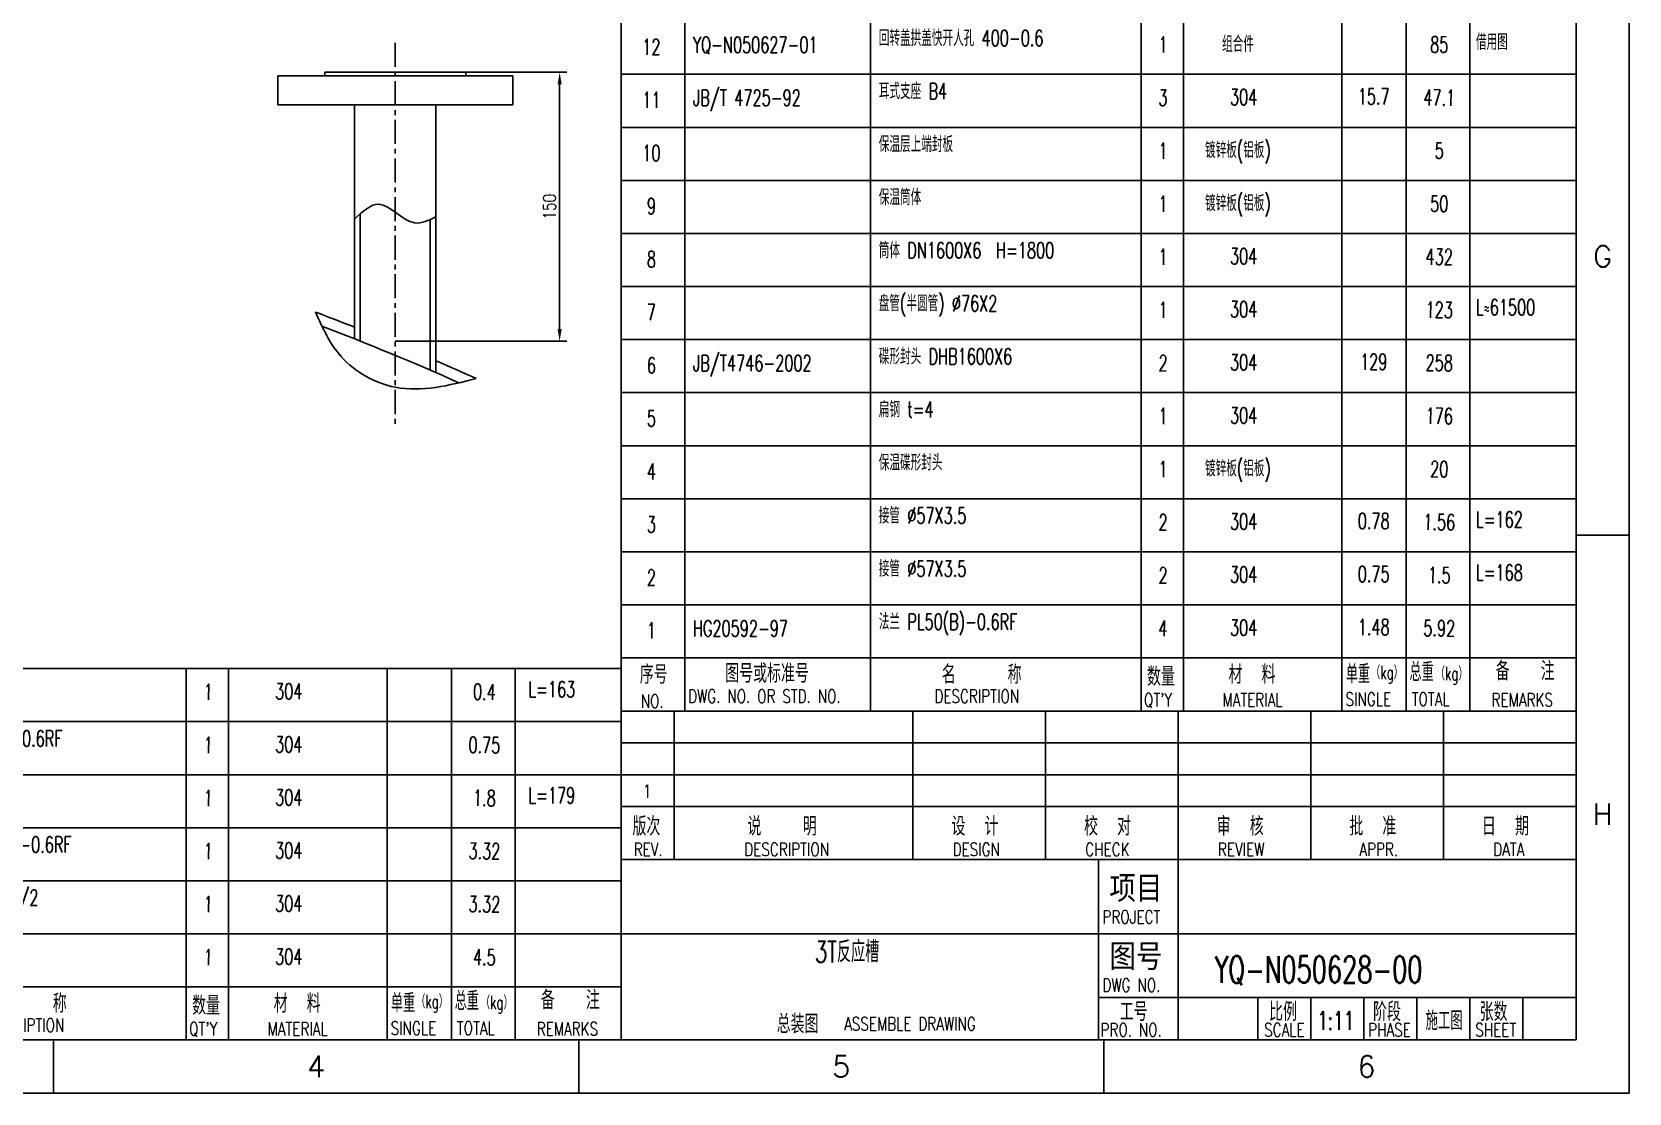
# Model space of a CAD drawing. Header units: millimetres. Extents: x 6795 to 13329, y 1691 to 10942.
# Drawn here: x 10017 to 13329, y 1691 to 3891 of the extents above; entities that cross this region are included whole.
import ezdxf
from ezdxf.enums import TextEntityAlignment as Align

# ---------------------------------------------------------------- set-up
doc = ezdxf.new("R2010")
doc.units = ezdxf.units.MM
doc.header["$LTSCALE"] = 10
doc.linetypes.add('CENTER', pattern=[2, 1.25, -0.25, 0.25, -0.25])
for name, color, linetype in [('1轮廓实线层', 7, 'Continuous'), ('2细线层', 4, 'Continuous'), ('3中心线层', 1, 'CENTER'), ('5剖面线层', 2, 'Continuous'), ('6文字层', 3, 'Continuous'), ('7标注层', 4, 'Continuous'), ('图框层', 7, 'Continuous')]:
    doc.layers.add(name, color=color, linetype=linetype)
doc.styles.add('PC_TEXTSTYLE', font='romans.shx', dxfattribs={"width": 0.8, "bigfont": 'hzfs.shx'})
doc.styles.add('TH_GBDIM', font='romans.shx', dxfattribs={"width": 0.8, "bigfont": 'gbcbig.shx'})
doc.dimstyles.new('TH_GBDIM', dxfattribs={"dimtxt": 26, "dimasz": 25, "dimexe": 15, "dimexo": 0, "dimgap": 8, "dimtad": 1, "dimdec": 1, "dimzin": 0, "dimdsep": 46, "dimtxsty": 'TH_GBDIM', "dimcen": 20, "dimclrd": 130, "dimclre": 130, "dimclrt": 3, "dimadec": 0, "dimazin": 0, "dimtfac": 0.714286, "dimtdec": 1, "dimtmove": 0, "dimatfit": 3, "dimfxl": 0, "dimtolj": 1, "dimtzin": 0, "dimlwd": -1, "dimlwe": -1, "dimarcsym": 0})

# ---------------------------------------------------------------- blocks, each defined once
blk = doc.blocks.new('PC_TITLE_BLOCK')
at = {"layer": '1轮廓实线层'}
for p, q in [((-180, 62), (-180, 0)), ((-180, 34), (0, 34))]:
    blk.add_line(p, q, dxfattribs=at)
at = {"layer": '2细线层'}
for p, q in [((-180, 62), (0, 62)), ((-170, 62), (-170, 34)), ((-125, 62), (-125, 34)), ((-100, 62), (-100, 34)), ((-75, 62), (-75, 34)), ((-50, 62), (-50, 34)), ((-25, 62), (-25, 34)), ((-180, 56), (0, 56)), ((-180, 50), (0, 50)), ((-180, 44), (0, 44)), ((-90, 34), (-90, 0)), ((-75, 34), (-75, 8)), ((-180, 20), (0, 20)), ((-90, 8), (0, 8)), ((-75, 8), (-75, 0)), ((-60, 8), (-60, 0)), ((-50, 8), (-50, 0)), ((-40, 8), (-40, 0)), ((-30, 8), (-30, 0)), ((-20, 8), (-20, 0)), ((-10, 8), (-10, 0)), ((-180, 0), (0, 0))]:
    blk.add_line(p, q, dxfattribs=at)
at = {"layer": '2细线层', "style": 'PC_TEXTSTYLE', "width": 0.8}
blk.add_attdef('PROJECT', (-67.74, 21.95), '', height=2.5, dxfattribs=at)
for tag, p in [('DWG NAME', (-136.97, 11.17)), ('ITEM', (-136.97, 6.83))]:
    blk.add_attdef(tag, text='', height=2.5, dxfattribs=at).set_placement(p, align=Align.CENTER)
at = {"layer": '5剖面线层', "style": 'PC_TEXTSTYLE', "width": 0.75}
for s, p in [('1', (-175.91, 45.61)), ('REV.', (-177.64, 34.68)), ('DESCRIPTION', (-156.79, 34.68)), ('DESIGN', (-117.51, 34.68)), ('CHECK', (-92.51, 34.68)), ('REVIEW', (-67.51, 34.68)), ('APPR.', (-40.84, 34.68)), ('DATA', (-15.6, 34.68)), ('PROJECT', (-89.28, 21.93)), ('DWG NO.', (-89.28, 9.08)), ('ASSEMBLE DRAWING', (-137.96, 1.78)), ('PRO. NO.', (-89.64, 0.68)), ('SCALE', (-58.79, 0.68)), ('PHASE', (-39.19, 0.68)), ('SHEET', (-19, 0.68))]:
    blk.add_text(s, height=2.5, dxfattribs=at).set_placement(p)
at = {"layer": '6文字层', "style": 'PC_TEXTSTYLE', "width": 0.75}
for s, p in [('版次', (-177.86, 38.53)), ('说    明', (-156.19, 38.53)), ('设  计', (-117.73, 38.53)), ('校  对', (-92.73, 38.53)), ('审  核', (-67.73, 38.53)), ('批  准', (-42.73, 38.53)), ('日  期', (-17.73, 38.53)), ('工号', (-86, 3.57)), ('比例', (-57.86, 3.57)), ('阶段', (-38.26, 3.57)), ('张数', (-18.16, 3.57)), ('总装图', (-150.67, 1.27))]:
    blk.add_text(s, height=3.5, dxfattribs=at).set_placement(p)
at = {"layer": '6文字层', "style": 'PC_TEXTSTYLE'}
for s, p in [('项目', (-87.96, 26.01)), ('图号', (-87.96, 13.16))]:
    blk.add_text(s, height=5, dxfattribs=at).set_placement(p)
at = {"layer": '6文字层', "style": 'PC_TEXTSTYLE', "width": 0.8}
for tag, p in [('项目', (-68.11, 26.38)), ('图号', (-68.11, 10.79))]:
    blk.add_attdef(tag, p, '', height=5, dxfattribs=at)
at = {"layer": '6文字层', "style": 'PC_TEXTSTYLE', "width": 0.75}
for tag, height, p in [('图名', 4, (-137.39, 14.63)), ('工号', 3.5, (-68.11, 1.89)), ('比例', 3.5, (-45.29, 1.89)), ('阶段', 3.5, (-24.85, 1.89)), ('张数', 3.5, (-4.68, 1.89))]:
    blk.add_attdef(tag, text='', height=height, dxfattribs=at).set_placement(p, align=Align.CENTER)
blk = doc.blocks.new('*D83')
at = {"layer": '7标注层', "color": 130, "ltscale": 2}
for p, q in [((10770.8, 3807.4), (11126.7, 3807.4)), ((11111.7, 3782.4), (11111.7, 3274.9)), ((10770.8, 3249.9), (11126.7, 3249.9))]:
    blk.add_line(p, q, dxfattribs=at)
for points in [[(11107.5, 3782.4), (11115.8, 3782.4), (11111.7, 3807.4)], [(11107.5, 3274.9), (11115.8, 3274.9), (11111.7, 3249.9)]]:
    blk.add_solid(points, dxfattribs=at)
at = {"layer": 'Defpoints', "color": 0, "ltscale": 2}
for p in [(10770.8, 3807.4), (10770.8, 3249.9), (11111.7, 3249.9)]:
    blk.add_point(p, dxfattribs=at)
at = {"layer": '7标注层', "color": 3, "ltscale": 2, "insert": (11090.7, 3528.7), "char_height": 26, "attachment_point": 5, "rotation": 90, "style": 'TH_GBDIM'}
blk.add_mtext('\\A1;150{}{}', dxfattribs=at)
blk = doc.blocks.new('PC_MXBTITLERECORD')
at = {"layer": '1轮廓实线层'}
for p, q in [((-180, 10, 0), (0, 10)), ((-180, 0, 0), (-180, 10, 0))]:
    blk.add_line(p, q, dxfattribs=at)
at = {"layer": '2细线层'}
for p, q in [((-168, 10, 0), (-168, 0, 0)), ((-133, 10, 0), (-133, 0, 0)), ((-82, 10, 0), (-82, 0, 0)), ((-74, 10, 0), (-74, 0, 0)), ((-44.13, 10, 0), (-44.13, 0, 0)), ((-32, 10, 0), (-32, 0)), ((-20, 10, 0), (-20, 0, 0))]:
    blk.add_line(p, q, dxfattribs=at)
at = {"layer": '5剖面线层', "style": 'PC_TEXTSTYLE', "width": 0.75}
for s, p in [('NO.', (-176.32, 0.61)), ('DWG. NO. OR STD. NO.', (-167.38, 1.53)), ('DESCRIPTION', (-120.95, 1.53)), ("QT'Y", (-81.45, 0.84)), ('MATERIAL', (-66.66, 0.84)), ('SINGLE', (-43.45, 0.98)), ('TOTAL', (-30.98, 0.98)), ('REMARKS', (-15.92, 0.84))]:
    blk.add_text(s, height=2.5, dxfattribs=at).set_placement(p)
at = {"layer": '6文字层', "style": 'PC_TEXTSTYLE'}
for s, height, width, p in [('图号或标准号', 3.5, 0.75, (-152.49, 7.27, 0)), ('单重', 3.5, 0.65, (-41.11, 7.13, 0)), ('总重', 3.5, 0.65, (-29.1, 7.54, 0)), ('备   注', 3.5, 0.75, (-9.58, 7.73, 0)), ('序号', 3.5, 0.75, (-173.86, 7.07, 0)), ('名     称', 3.5, 0.75, (-112.04, 7.06, 0)), ('数量', 3.5, 0.75, (-78.24, 6.67, 0)), ('材  料', 3.5, 0.75, (-61.07, 7.07, 0)), ('（kg）', 2.5, 0.65, (-35.64, 7.01, 0)), ('（kg）', 2.5, 0.65, (-23.44, 6.8, 0))]:
    blk.add_text(s, height=height, dxfattribs=dict(at, width=width)).set_placement(p, align=Align.MIDDLE)
blk = doc.blocks.new('PC_MXB_BLOCK')
at = {"layer": '1轮廓实线层'}
blk.add_line((-180, 0, 0), (-180, 10, 0), dxfattribs=at)
at = {"layer": '2细线层'}
for p, q in [((-180, 10, 0), (0, 10, 0)), ((-168, 10, 0), (-168, 0, 0)), ((-133, 10, 0), (-133, 0, 0)), ((-82, 10, 0), (-82, 0, 0)), ((-74, 10, 0), (-74, 0, 0)), ((-44.13, 10, 0), (-44.13, 0, 0)), ((-32, 10, 0), (-32, 0, 0)), ((-20, 10, 0), (-20, 0, 0))]:
    blk.add_line(p, q, dxfattribs=at)
at = {"layer": '5剖面线层', "style": 'PC_TEXTSTYLE'}
blk.add_attdef('Ename', (-131.48, 1.63, 0), '', height=2, dxfattribs=at)
at = {"layer": '5剖面线层', "color": 2, "style": 'PC_TEXTSTYLE', "flags": 1}
blk.add_attdef('DM', (-14.8, 1.12, 0), '', height=2, dxfattribs=at)
at = {"layer": '6文字层', "color": 3, "style": 'PC_TEXTSTYLE'}
for tag, width, p, p2 in [('序号', 1.573127, (-179.43, 3.65, 0), (-169.16, 3.65, 0)), ('单重', 1.499012, (-43.03, 4.31, 0), (-33.24, 4.31, 0))]:
    blk.add_attdef(tag, text='', height=3, dxfattribs=dict(at, width=width)).set_placement(p, p2, align=Align.FIT)
at = {"layer": '6文字层', "style": 'PC_TEXTSTYLE', "width": 0.75}
for tag, p in [('代号', (-166.47, 4.06, 0)), ('名称', (-131.43, 5.33, 0)), ('材料', (-72.68, 4.21, 0)), ('备注', (-18.86, 4.59, 0))]:
    blk.add_attdef(tag, p, '', height=3, dxfattribs=at)
at = {"layer": '6文字层', "color": 3, "style": 'PC_TEXTSTYLE'}
for tag, rotation, width, p, p2 in [('数量', 358.9678, 0.924424, (-80.92, 4.14, 0), (-74.83, 4.03, 0)), ('总重', 359.1707, 1.499169, (-30.69, 4.17, 0), (-20.9, 4.03, 0))]:
    blk.add_attdef(tag, text='', height=3, rotation=rotation, dxfattribs=dict(at, width=width)).set_placement(p, p2, align=Align.FIT)

msp = doc.modelspace()

# ---------------------------------------------------------------- linework, layer by layer
for p, q in [((10527.08, 3799.94), (11014.58, 3799.94)), ((10527.08, 3799.94), (10527.08, 3739.94)), ((10624.58, 3807.44), (10917.08, 3807.44)), ((10624.58, 3807.44), (10624.58, 3799.94)), ((10917.08, 3807.44), (10917.08, 3799.94)), ((10917.08, 3807.44), (10917.08, 3799.94)), ((11014.58, 3799.94), (11014.58, 3739.94)), ((11014.58, 3799.94), (11014.58, 3739.94)), ((10527.08, 3739.94), (11014.58, 3739.94))]:
    msp.add_line(p, q)
at = {"ltscale": 20}
for p, q in [((10686.45, 3739.94), (10686.45, 3254.8)), ((10855.2, 3739.94), (10855.2, 3184.76)), ((10698.36, 3513.99), (10698.36, 3250.07)), ((10843.3, 3502.09), (10843.3, 3189.91))]:
    msp.add_line(p, q, dxfattribs=at)
at = {"ltscale": 2}
msp.add_line((9259.2, 2571.27, 0), (11239.2, 2571.27, 0), dxfattribs=at)
at = {"ltscale": 20}
for radius, start, end in [(5647.5, 68.47754, 69.3599), (5625, 65.99484, 69.12668), (5647.5, 65.70351, 66.62507)]:
    msp.add_arc((8614.58, -1974.72), radius, start, end, dxfattribs=at)
at = {"layer": '1轮廓实线层', "ltscale": 2}
for p in [(13219.2, 10832.27), (7070.2, 1801.27)]:
    msp.add_line(p, (13219.2, 1801.27), dxfattribs=at)
at = {"layer": '2细线层', "ltscale": 2}
for p, q in [((13329.2, 10942.27), (13329.2, 1691.27)), ((13329.2, 2847.65), (13219.2, 2847.65)), ((10062.2, 1691.27), (10062.2, 1801.27)), ((11151.2, 1691.27), (11151.2, 1801.27)), ((12240.2, 1691.27), (12240.2, 1801.27)), ((6795.2, 1691.27), (13329.2, 1691.27)), ((13329.2, 1691.27), (13219.2, 1691.27))]:
    msp.add_line(p, q, dxfattribs=at)
at = {"layer": '2细线层'}
for points in [[(10686.45, 3502.89), (10736.78, 3534.03), (10810.51, 3495.32), (10855.2, 3507.61)], [(10605.3, 3310.28), (10658.48, 3218.18), (10770.83, 3154.64), (10938.29, 3172.57)]]:
    msp.add_spline(points, degree=3, dxfattribs=at)
at = {"layer": '3中心线层', "ltscale": 4}
msp.add_line((10770.83, 3868.83), (10770.83, 3071.35), dxfattribs=at)

# ---------------------------------------------------------------- block references
at = {"layer": '图框层'}
ref = msp.add_blockref('PC_MXB_BLOCK', (13219.2, 3803.27, 0), dxfattribs=dict(at, xscale=11, yscale=11, zscale=11))
ref.add_attrib('序号', '12', dxfattribs={"layer": '6文字层', "color": 3, "height": 33, "style": 'PC_TEXTSTYLE', "width": 0.667}).set_placement((11301.95, 3843.43), align=Align.CENTER)
ref.add_attrib('代号', 'YQ-N050627-01', (11388.06, 3847.91, 0), dxfattribs={"layer": '6文字层', "height": 33, "style": 'PC_TEXTSTYLE', "width": 0.667})
ref.add_attrib('名称', '回转盖拱盖快开人孔 400-0.6', (11773.45, 3861.85, 0), dxfattribs={"layer": '6文字层', "height": 33, "style": 'PC_TEXTSTYLE', "width": 0.667})
ref.add_attrib('数量', '1', dxfattribs={"layer": '6文字层', "color": 3, "height": 33, "rotation": 358.96785, "style": 'PC_TEXTSTYLE', "width": 0.667}).set_placement((12362.56, 3848.16), align=Align.CENTER)
ref.add_attrib('材料', '    组合件', (12419.74, 3849.59, 0), dxfattribs={"layer": '6文字层', "height": 33, "style": 'PC_TEXTSTYLE', "width": 0.667})
ref.add_attrib('总重', '85', dxfattribs={"layer": '6文字层', "color": 3, "height": 33, "rotation": 359.17072, "style": 'PC_TEXTSTYLE', "width": 0.667}).set_placement((12935.43, 3848.37), align=Align.CENTER)
ref.add_attrib('备注', '借用图', (13011.78, 3853.76, 0), dxfattribs={"layer": '6文字层', "height": 33, "style": 'PC_TEXTSTYLE', "width": 0.667})
ref = msp.add_blockref('PC_MXB_BLOCK', (13219.2, 3693.27, 0), dxfattribs=dict(at, xscale=11, yscale=11, zscale=11))
ref.add_attrib('序号', '11', dxfattribs={"layer": '6文字层', "color": 3, "height": 33, "style": 'PC_TEXTSTYLE', "width": 0.667}).set_placement((11301.95, 3733.43), align=Align.CENTER)
ref.add_attrib('代号', 'JB/T 4725-92', (11388.06, 3737.91, 0), dxfattribs={"layer": '6文字层', "height": 33, "style": 'PC_TEXTSTYLE', "width": 0.667})
ref.add_attrib('名称', '耳式支座 B4', (11773.45, 3751.85, 0), dxfattribs={"layer": '6文字层', "height": 33, "style": 'PC_TEXTSTYLE', "width": 0.667})
ref.add_attrib('数量', '3', dxfattribs={"layer": '6文字层', "color": 3, "height": 33, "rotation": 358.96785, "style": 'PC_TEXTSTYLE', "width": 0.667}).set_placement((12362.56, 3738.16), align=Align.CENTER)
ref.add_attrib('材料', '     304', (12419.74, 3739.59, 0), dxfattribs={"layer": '6文字层', "height": 33, "style": 'PC_TEXTSTYLE', "width": 0.667})
ref.add_attrib('单重', '15.7', dxfattribs={"layer": '6文字层', "color": 3, "height": 33, "style": 'PC_TEXTSTYLE', "width": 0.667}).set_placement((12799.71, 3740.71), align=Align.CENTER)
ref.add_attrib('总重', '47.1', dxfattribs={"layer": '6文字层', "color": 3, "height": 33, "rotation": 359.17072, "style": 'PC_TEXTSTYLE', "width": 0.667}).set_placement((12935.43, 3738.37), align=Align.CENTER)
ref = msp.add_blockref('PC_MXB_BLOCK', (13219.2, 3583.27, 0), dxfattribs=dict(at, xscale=11, yscale=11, zscale=11))
ref.add_attrib('序号', '10', dxfattribs={"layer": '6文字层', "color": 3, "height": 33, "style": 'PC_TEXTSTYLE', "width": 0.667}).set_placement((11301.95, 3623.43), align=Align.CENTER)
ref.add_attrib('名称', '保温层上端封板 ', (11773.45, 3641.85, 0), dxfattribs={"layer": '6文字层', "height": 33, "style": 'PC_TEXTSTYLE', "width": 0.667})
ref.add_attrib('数量', '1', dxfattribs={"layer": '6文字层', "color": 3, "height": 33, "rotation": 358.96785, "style": 'PC_TEXTSTYLE', "width": 0.667}).set_placement((12362.56, 3628.16), align=Align.CENTER)
ref.add_attrib('材料', '  镀锌板(铝板)', (12419.74, 3629.59, 0), dxfattribs={"layer": '6文字层', "height": 33, "style": 'PC_TEXTSTYLE', "width": 0.667})
ref.add_attrib('总重', '5', dxfattribs={"layer": '6文字层', "color": 3, "height": 33, "rotation": 359.17072, "style": 'PC_TEXTSTYLE', "width": 0.667}).set_placement((12935.43, 3628.37), align=Align.CENTER)
ref = msp.add_blockref('PC_MXB_BLOCK', (13219.2, 3473.27, 0), dxfattribs=dict(at, xscale=11, yscale=11, zscale=11))
ref.add_attrib('序号', '9', dxfattribs={"layer": '6文字层', "color": 3, "height": 33, "style": 'PC_TEXTSTYLE', "width": 0.667}).set_placement((11301.95, 3513.43), align=Align.CENTER)
ref.add_attrib('名称', '保温筒体 ', (11773.45, 3531.85, 0), dxfattribs={"layer": '6文字层', "height": 33, "style": 'PC_TEXTSTYLE', "width": 0.667})
ref.add_attrib('数量', '1', dxfattribs={"layer": '6文字层', "color": 3, "height": 33, "rotation": 358.96785, "style": 'PC_TEXTSTYLE', "width": 0.667}).set_placement((12362.56, 3518.16), align=Align.CENTER)
ref.add_attrib('材料', '  镀锌板(铝板)', (12419.74, 3519.59, 0), dxfattribs={"layer": '6文字层', "height": 33, "style": 'PC_TEXTSTYLE', "width": 0.667})
ref.add_attrib('总重', '50', dxfattribs={"layer": '6文字层', "color": 3, "height": 33, "rotation": 359.17072, "style": 'PC_TEXTSTYLE', "width": 0.667}).set_placement((12935.43, 3518.37), align=Align.CENTER)
ref = msp.add_blockref('PC_MXB_BLOCK', (13219.2, 3363.27, 0), dxfattribs=dict(at, xscale=11, yscale=11, zscale=11))
ref.add_attrib('序号', '8', dxfattribs={"layer": '6文字层', "color": 3, "height": 33, "style": 'PC_TEXTSTYLE', "width": 0.667}).set_placement((11301.95, 3403.43), align=Align.CENTER)
ref.add_attrib('名称', '筒体 DN1600X6  H=1800', (11773.45, 3421.85, 0), dxfattribs={"layer": '6文字层', "height": 33, "style": 'PC_TEXTSTYLE', "width": 0.667})
ref.add_attrib('数量', '1', dxfattribs={"layer": '6文字层', "color": 3, "height": 33, "rotation": 358.96785, "style": 'PC_TEXTSTYLE', "width": 0.667}).set_placement((12362.56, 3408.16), align=Align.CENTER)
ref.add_attrib('材料', '     304', (12419.74, 3409.59, 0), dxfattribs={"layer": '6文字层', "height": 33, "style": 'PC_TEXTSTYLE', "width": 0.667})
ref.add_attrib('总重', '432', dxfattribs={"layer": '6文字层', "color": 3, "height": 33, "rotation": 359.17072, "style": 'PC_TEXTSTYLE', "width": 0.667}).set_placement((12935.43, 3408.37), align=Align.CENTER)
ref = msp.add_blockref('PC_MXB_BLOCK', (13219.2, 3253.27, 0), dxfattribs=dict(at, xscale=11, yscale=11, zscale=11))
ref.add_attrib('序号', '7', dxfattribs={"layer": '6文字层', "color": 3, "height": 33, "style": 'PC_TEXTSTYLE', "width": 0.667}).set_placement((11301.95, 3293.43), align=Align.CENTER)
ref.add_attrib('名称', '盘管(半圆管) %%C76X2', (11773.45, 3311.85, 0), dxfattribs={"layer": '6文字层', "height": 33, "style": 'PC_TEXTSTYLE', "width": 0.667})
ref.add_attrib('数量', '1', dxfattribs={"layer": '6文字层', "color": 3, "height": 33, "rotation": 358.96785, "style": 'PC_TEXTSTYLE', "width": 0.667}).set_placement((12362.56, 3298.16), align=Align.CENTER)
ref.add_attrib('材料', '     304', (12419.74, 3299.59, 0), dxfattribs={"layer": '6文字层', "height": 33, "style": 'PC_TEXTSTYLE', "width": 0.667})
ref.add_attrib('总重', '123', dxfattribs={"layer": '6文字层', "color": 3, "height": 33, "rotation": 359.17072, "style": 'PC_TEXTSTYLE', "width": 0.667}).set_placement((12935.43, 3298.37), align=Align.CENTER)
ref.add_attrib('备注', 'L≈61500', (13011.78, 3303.76, 0), dxfattribs={"layer": '6文字层', "height": 33, "style": 'PC_TEXTSTYLE', "width": 0.667})
ref = msp.add_blockref('PC_MXB_BLOCK', (13219.2, 3143.27, 0), dxfattribs=dict(at, xscale=11, yscale=11, zscale=11))
ref.add_attrib('序号', '6', dxfattribs={"layer": '6文字层', "color": 3, "height": 33, "style": 'PC_TEXTSTYLE', "width": 0.667}).set_placement((11301.95, 3183.43), align=Align.CENTER)
ref.add_attrib('代号', 'JB/T4746-2002', (11388.06, 3187.91, 0), dxfattribs={"layer": '6文字层', "height": 33, "style": 'PC_TEXTSTYLE', "width": 0.667})
ref.add_attrib('名称', '碟形封头 DHB1600X6', (11773.45, 3201.85, 0), dxfattribs={"layer": '6文字层', "height": 33, "style": 'PC_TEXTSTYLE', "width": 0.667})
ref.add_attrib('数量', '2', dxfattribs={"layer": '6文字层', "color": 3, "height": 33, "rotation": 358.96785, "style": 'PC_TEXTSTYLE', "width": 0.667}).set_placement((12362.56, 3188.16), align=Align.CENTER)
ref.add_attrib('材料', '     304', (12419.74, 3189.59, 0), dxfattribs={"layer": '6文字层', "height": 33, "style": 'PC_TEXTSTYLE', "width": 0.667})
ref.add_attrib('单重', '129', dxfattribs={"layer": '6文字层', "color": 3, "height": 33, "style": 'PC_TEXTSTYLE', "width": 0.667}).set_placement((12799.71, 3190.71), align=Align.CENTER)
ref.add_attrib('总重', '258', dxfattribs={"layer": '6文字层', "color": 3, "height": 33, "rotation": 359.17072, "style": 'PC_TEXTSTYLE', "width": 0.667}).set_placement((12935.43, 3188.37), align=Align.CENTER)
ref = msp.add_blockref('PC_MXB_BLOCK', (13219.2, 3033.27, 0), dxfattribs=dict(at, xscale=11, yscale=11, zscale=11))
ref.add_attrib('序号', '5', dxfattribs={"layer": '6文字层', "color": 3, "height": 33, "style": 'PC_TEXTSTYLE', "width": 0.667}).set_placement((11301.95, 3073.43), align=Align.CENTER)
ref.add_attrib('名称', '扁钢 t=4', (11773.45, 3091.85, 0), dxfattribs={"layer": '6文字层', "height": 33, "style": 'PC_TEXTSTYLE', "width": 0.667})
ref.add_attrib('数量', '1', dxfattribs={"layer": '6文字层', "color": 3, "height": 33, "rotation": 358.96785, "style": 'PC_TEXTSTYLE', "width": 0.667}).set_placement((12362.56, 3078.16), align=Align.CENTER)
ref.add_attrib('材料', '     304 ', (12419.74, 3079.59, 0), dxfattribs={"layer": '6文字层', "height": 33, "style": 'PC_TEXTSTYLE', "width": 0.667})
ref.add_attrib('总重', '176', dxfattribs={"layer": '6文字层', "color": 3, "height": 33, "rotation": 359.17072, "style": 'PC_TEXTSTYLE', "width": 0.667}).set_placement((12935.43, 3078.37), align=Align.CENTER)
ref = msp.add_blockref('PC_MXB_BLOCK', (13219.2, 2923.27, 0), dxfattribs=dict(at, xscale=11, yscale=11, zscale=11))
ref.add_attrib('序号', '4', dxfattribs={"layer": '6文字层', "color": 3, "height": 33, "style": 'PC_TEXTSTYLE', "width": 0.667}).set_placement((11301.95, 2963.43), align=Align.CENTER)
ref.add_attrib('名称', '保温碟形封头 ', (11773.45, 2981.85, 0), dxfattribs={"layer": '6文字层', "height": 33, "style": 'PC_TEXTSTYLE', "width": 0.667})
ref.add_attrib('数量', '1', dxfattribs={"layer": '6文字层', "color": 3, "height": 33, "rotation": 358.96785, "style": 'PC_TEXTSTYLE', "width": 0.667}).set_placement((12362.56, 2968.16), align=Align.CENTER)
ref.add_attrib('材料', '  镀锌板(铝板)', (12419.74, 2969.59, 0), dxfattribs={"layer": '6文字层', "height": 33, "style": 'PC_TEXTSTYLE', "width": 0.667})
ref.add_attrib('总重', '20', dxfattribs={"layer": '6文字层', "color": 3, "height": 33, "rotation": 359.17072, "style": 'PC_TEXTSTYLE', "width": 0.667}).set_placement((12935.43, 2968.37), align=Align.CENTER)
ref = msp.add_blockref('PC_MXB_BLOCK', (13219.2, 2813.27, 0), dxfattribs=dict(at, xscale=11, yscale=11, zscale=11))
ref.add_attrib('序号', '3', dxfattribs={"layer": '6文字层', "color": 3, "height": 33, "style": 'PC_TEXTSTYLE', "width": 0.667}).set_placement((11301.95, 2853.43), align=Align.CENTER)
ref.add_attrib('名称', '接管 %%C57X3.5', (11773.45, 2871.85, 0), dxfattribs={"layer": '6文字层', "height": 33, "style": 'PC_TEXTSTYLE', "width": 0.667})
ref.add_attrib('数量', '2', dxfattribs={"layer": '6文字层', "color": 3, "height": 33, "rotation": 358.96785, "style": 'PC_TEXTSTYLE', "width": 0.667}).set_placement((12362.56, 2858.16), align=Align.CENTER)
ref.add_attrib('材料', '     304', (12419.74, 2859.59, 0), dxfattribs={"layer": '6文字层', "height": 33, "style": 'PC_TEXTSTYLE', "width": 0.667})
ref.add_attrib('单重', '0.78', dxfattribs={"layer": '6文字层', "color": 3, "height": 33, "style": 'PC_TEXTSTYLE', "width": 0.667}).set_placement((12799.71, 2860.71), align=Align.CENTER)
ref.add_attrib('总重', '1.56', dxfattribs={"layer": '6文字层', "color": 3, "height": 33, "rotation": 359.17072, "style": 'PC_TEXTSTYLE', "width": 0.667}).set_placement((12935.43, 2858.37), align=Align.CENTER)
ref.add_attrib('备注', 'L=162', (13011.78, 2863.76, 0), dxfattribs={"layer": '6文字层', "height": 33, "style": 'PC_TEXTSTYLE', "width": 0.667})
ref = msp.add_blockref('PC_MXB_BLOCK', (13219.2, 2703.27, 0), dxfattribs=dict(at, xscale=11, yscale=11, zscale=11))
ref.add_attrib('序号', '2', dxfattribs={"layer": '6文字层', "color": 3, "height": 33, "style": 'PC_TEXTSTYLE', "width": 0.667}).set_placement((11301.95, 2743.43), align=Align.CENTER)
ref.add_attrib('名称', '接管 %%c57X3.5', (11773.45, 2761.85, 0), dxfattribs={"layer": '6文字层', "height": 33, "style": 'PC_TEXTSTYLE', "width": 0.667})
ref.add_attrib('数量', '2', dxfattribs={"layer": '6文字层', "color": 3, "height": 33, "rotation": 358.96785, "style": 'PC_TEXTSTYLE', "width": 0.667}).set_placement((12362.56, 2748.16), align=Align.CENTER)
ref.add_attrib('材料', '     304', (12419.74, 2749.59, 0), dxfattribs={"layer": '6文字层', "height": 33, "style": 'PC_TEXTSTYLE', "width": 0.667})
ref.add_attrib('单重', '0.75', dxfattribs={"layer": '6文字层', "color": 3, "height": 33, "style": 'PC_TEXTSTYLE', "width": 0.667}).set_placement((12799.71, 2750.71), align=Align.CENTER)
ref.add_attrib('总重', '1.5', dxfattribs={"layer": '6文字层', "color": 3, "height": 33, "rotation": 359.17072, "style": 'PC_TEXTSTYLE', "width": 0.667}).set_placement((12935.43, 2748.37), align=Align.CENTER)
ref.add_attrib('备注', 'L=168', (13011.78, 2753.76, 0), dxfattribs={"layer": '6文字层', "height": 33, "style": 'PC_TEXTSTYLE', "width": 0.667})
ref = msp.add_blockref('PC_MXB_BLOCK', (13219.2, 2593.27, 0), dxfattribs=dict(at, xscale=11, yscale=11, zscale=11))
ref.add_attrib('序号', '1', dxfattribs={"layer": '6文字层', "color": 3, "height": 33, "style": 'PC_TEXTSTYLE', "width": 0.667}).set_placement((11301.95, 2633.43), align=Align.CENTER)
ref.add_attrib('代号', 'HG20592-97', (11388.06, 2637.91, 0), dxfattribs={"layer": '6文字层', "height": 33, "style": 'PC_TEXTSTYLE', "width": 0.667})
ref.add_attrib('名称', '法兰 PL50(B)-0.6RF', (11773.45, 2651.85, 0), dxfattribs={"layer": '6文字层', "height": 33, "style": 'PC_TEXTSTYLE', "width": 0.667})
ref.add_attrib('数量', '4', dxfattribs={"layer": '6文字层', "color": 3, "height": 33, "rotation": 358.96785, "style": 'PC_TEXTSTYLE', "width": 0.667}).set_placement((12362.56, 2638.16), align=Align.CENTER)
ref.add_attrib('材料', '     304', (12419.74, 2639.59, 0), dxfattribs={"layer": '6文字层', "height": 33, "style": 'PC_TEXTSTYLE', "width": 0.667})
ref.add_attrib('单重', '1.48', dxfattribs={"layer": '6文字层', "color": 3, "height": 33, "style": 'PC_TEXTSTYLE', "width": 0.667}).set_placement((12799.71, 2640.71), align=Align.CENTER)
ref.add_attrib('总重', '5.92', dxfattribs={"layer": '6文字层', "color": 3, "height": 33, "rotation": 359.17072, "style": 'PC_TEXTSTYLE', "width": 0.667}).set_placement((12935.43, 2638.37), align=Align.CENTER)
at = {"layer": '图框层', "ltscale": 2, "xscale": 11, "yscale": 11, "zscale": 11}
for p in [(13219.2, 2483.27), (11239.2, 1801.27)]:
    msp.add_blockref('PC_MXBTITLERECORD', p, dxfattribs=at)
at = {"layer": '图框层'}
ref = msp.add_blockref('PC_MXB_BLOCK', (11239.2, 2461.27, 0), dxfattribs=dict(at, xscale=11, yscale=11, zscale=11))
ref.add_attrib('序号', '38', dxfattribs={"layer": '6文字层', "color": 3, "height": 33, "style": 'PC_TEXTSTYLE', "width": 0.667}).set_placement((9321.95, 2501.43), align=Align.CENTER)
ref.add_attrib('名称', '接管 %%C32X3', (9793.45, 2519.85, 0), dxfattribs={"layer": '6文字层', "height": 33, "style": 'PC_TEXTSTYLE', "width": 0.667})
ref.add_attrib('数量', '1', dxfattribs={"layer": '6文字层', "color": 3, "height": 33, "rotation": 358.96785, "style": 'PC_TEXTSTYLE', "width": 0.667}).set_placement((10382.56, 2506.16), align=Align.CENTER)
ref.add_attrib('材料', '     304', (10439.74, 2507.59, 0), dxfattribs={"layer": '6文字层', "height": 33, "style": 'PC_TEXTSTYLE', "width": 0.667})
ref.add_attrib('总重', '0.4', dxfattribs={"layer": '6文字层', "color": 3, "height": 33, "rotation": 359.17072, "style": 'PC_TEXTSTYLE', "width": 0.667}).set_placement((10955.43, 2506.37), align=Align.CENTER)
ref.add_attrib('备注', ' L=163', (11031.78, 2511.76, 0), dxfattribs={"layer": '6文字层', "height": 33, "style": 'PC_TEXTSTYLE', "width": 0.667})
ref = msp.add_blockref('PC_MXB_BLOCK', (11239.2, 2351.27, 0), dxfattribs=dict(at, xscale=11, yscale=11, zscale=11))
ref.add_attrib('序号', '37', dxfattribs={"layer": '6文字层', "color": 3, "height": 33, "style": 'PC_TEXTSTYLE', "width": 0.667}).set_placement((9321.95, 2391.43), align=Align.CENTER)
ref.add_attrib('代号', 'HG20592-97', (9408.06, 2395.91, 0), dxfattribs={"layer": '6文字层', "height": 33, "style": 'PC_TEXTSTYLE', "width": 0.667})
ref.add_attrib('名称', '法兰 PL25(B)-0.6RF', (9793.45, 2409.85, 0), dxfattribs={"layer": '6文字层', "height": 33, "style": 'PC_TEXTSTYLE', "width": 0.667})
ref.add_attrib('数量', '1', dxfattribs={"layer": '6文字层', "color": 3, "height": 33, "rotation": 358.96785, "style": 'PC_TEXTSTYLE', "width": 0.667}).set_placement((10382.56, 2396.16), align=Align.CENTER)
ref.add_attrib('材料', '     304', (10439.74, 2397.59, 0), dxfattribs={"layer": '6文字层', "height": 33, "style": 'PC_TEXTSTYLE', "width": 0.667})
ref.add_attrib('总重', '0.75', dxfattribs={"layer": '6文字层', "color": 3, "height": 33, "rotation": 359.17072, "style": 'PC_TEXTSTYLE', "width": 0.667}).set_placement((10955.43, 2396.37), align=Align.CENTER)
ref = msp.add_blockref('PC_TITLE_BLOCK', (13219.2, 1801.27), dxfattribs=dict(at, xscale=11, yscale=11, zscale=11))
ref.add_attrib('阶段', '施工图', dxfattribs={"layer": '6文字层', "height": 38.5, "style": 'PC_TEXTSTYLE', "width": 0.667}).set_placement((12945.8, 1822.06), align=Align.CENTER)
ref.add_attrib('图名', '3T反应槽', dxfattribs={"layer": '6文字层', "height": 44, "style": 'PC_TEXTSTYLE', "width": 0.667}).set_placement((11707.91, 1962.21), align=Align.CENTER)
ref.add_attrib('图号', 'YQ-N050628-00', (12469.97, 1919.94), dxfattribs={"layer": '6文字层', "height": 55, "style": 'PC_TEXTSTYLE', "width": 0.667})
ref.add_attrib('比例', '1:11', dxfattribs={"layer": '6文字层', "height": 38.5, "style": 'PC_TEXTSTYLE', "width": 0.667}).set_placement((12721.04, 1822.06), align=Align.CENTER)
ref = msp.add_blockref('PC_MXB_BLOCK', (11239.2, 2241.27, 0), dxfattribs=dict(at, xscale=11, yscale=11, zscale=11))
ref.add_attrib('序号', '36', dxfattribs={"layer": '6文字层', "color": 3, "height": 33, "style": 'PC_TEXTSTYLE', "width": 0.667}).set_placement((9321.95, 2281.43), align=Align.CENTER)
ref.add_attrib('名称', '接管 %%C108X4', (9793.45, 2299.85, 0), dxfattribs={"layer": '6文字层', "height": 33, "style": 'PC_TEXTSTYLE', "width": 0.667})
ref.add_attrib('数量', '1', dxfattribs={"layer": '6文字层', "color": 3, "height": 33, "rotation": 358.96785, "style": 'PC_TEXTSTYLE', "width": 0.667}).set_placement((10382.56, 2286.16), align=Align.CENTER)
ref.add_attrib('材料', '     304', (10439.74, 2287.59, 0), dxfattribs={"layer": '6文字层', "height": 33, "style": 'PC_TEXTSTYLE', "width": 0.667})
ref.add_attrib('总重', '1.8', dxfattribs={"layer": '6文字层', "color": 3, "height": 33, "rotation": 359.17072, "style": 'PC_TEXTSTYLE', "width": 0.667}).set_placement((10955.43, 2286.37), align=Align.CENTER)
ref.add_attrib('备注', ' L=179', (11031.78, 2291.76, 0), dxfattribs={"layer": '6文字层', "height": 33, "style": 'PC_TEXTSTYLE', "width": 0.667})
ref = msp.add_blockref('PC_MXB_BLOCK', (11239.2, 2131.27, 0), dxfattribs=dict(at, xscale=11, yscale=11, zscale=11))
ref.add_attrib('序号', '35', dxfattribs={"layer": '6文字层', "color": 3, "height": 33, "style": 'PC_TEXTSTYLE', "width": 0.667}).set_placement((9321.95, 2171.43), align=Align.CENTER)
ref.add_attrib('代号', 'HG20592-97', (9408.06, 2175.91, 0), dxfattribs={"layer": '6文字层', "height": 33, "style": 'PC_TEXTSTYLE', "width": 0.667})
ref.add_attrib('名称', '法兰 PL100(B)-0.6RF', (9793.45, 2189.85, 0), dxfattribs={"layer": '6文字层', "height": 33, "style": 'PC_TEXTSTYLE', "width": 0.667})
ref.add_attrib('数量', '1', dxfattribs={"layer": '6文字层', "color": 3, "height": 33, "rotation": 358.96785, "style": 'PC_TEXTSTYLE', "width": 0.667}).set_placement((10382.56, 2176.16), align=Align.CENTER)
ref.add_attrib('材料', '     304', (10439.74, 2177.59, 0), dxfattribs={"layer": '6文字层', "height": 33, "style": 'PC_TEXTSTYLE', "width": 0.667})
ref.add_attrib('总重', '3.32', dxfattribs={"layer": '6文字层', "color": 3, "height": 33, "rotation": 359.17072, "style": 'PC_TEXTSTYLE', "width": 0.667}).set_placement((10955.43, 2176.37), align=Align.CENTER)
ref = msp.add_blockref('PC_MXB_BLOCK', (11239.2, 2021.27, 0), dxfattribs=dict(at, xscale=11, yscale=11, zscale=11))
ref.add_attrib('序号', '34', dxfattribs={"layer": '6文字层', "color": 3, "height": 33, "style": 'PC_TEXTSTYLE', "width": 0.667}).set_placement((9321.95, 2061.43), align=Align.CENTER)
ref.add_attrib('代号', 'YQ-N050628-05', (9408.06, 2065.91, 0), dxfattribs={"layer": '6文字层', "height": 33, "style": 'PC_TEXTSTYLE', "width": 0.667})
ref.add_attrib('名称', '料斗入口管  G11/2', (9793.45, 2079.85, 0), dxfattribs={"layer": '6文字层', "height": 33, "style": 'PC_TEXTSTYLE', "width": 0.667})
ref.add_attrib('数量', '1', dxfattribs={"layer": '6文字层', "color": 3, "height": 33, "rotation": 358.96785, "style": 'PC_TEXTSTYLE', "width": 0.667}).set_placement((10382.56, 2066.16), align=Align.CENTER)
ref.add_attrib('材料', '     304', (10439.74, 2067.59, 0), dxfattribs={"layer": '6文字层', "height": 33, "style": 'PC_TEXTSTYLE', "width": 0.667})
ref.add_attrib('总重', '3.32', dxfattribs={"layer": '6文字层', "color": 3, "height": 33, "rotation": 359.17072, "style": 'PC_TEXTSTYLE', "width": 0.667}).set_placement((10955.43, 2066.37), align=Align.CENTER)
ref = msp.add_blockref('PC_MXB_BLOCK', (11239.2, 1911.27), dxfattribs=dict(at, xscale=11, yscale=11, zscale=11))
ref.add_attrib('序号', '33', dxfattribs={"layer": '6文字层', "color": 3, "height": 33, "style": 'PC_TEXTSTYLE', "width": 0.667}).set_placement((9321.95, 1951.43), align=Align.CENTER)
ref.add_attrib('代号', 'YQ-N050628-03', (9408.06, 1955.91), dxfattribs={"layer": '6文字层', "height": 33, "style": 'PC_TEXTSTYLE', "width": 0.667})
ref.add_attrib('名称', '出料口凸缘', (9793.45, 1969.85), dxfattribs={"layer": '6文字层', "height": 33, "style": 'PC_TEXTSTYLE', "width": 0.667})
ref.add_attrib('数量', '1', dxfattribs={"layer": '6文字层', "color": 3, "height": 33, "rotation": 358.96785, "style": 'PC_TEXTSTYLE', "width": 0.667}).set_placement((10382.56, 1956.16), align=Align.CENTER)
ref.add_attrib('材料', '     304', (10439.74, 1957.59), dxfattribs={"layer": '6文字层', "height": 33, "style": 'PC_TEXTSTYLE', "width": 0.667})
ref.add_attrib('总重', '4.5', dxfattribs={"layer": '6文字层', "color": 3, "height": 33, "rotation": 359.17072, "style": 'PC_TEXTSTYLE', "width": 0.667}).set_placement((10955.43, 1956.37), align=Align.CENTER)

# ---------------------------------------------------------------- texts
at = {"layer": '6文字层', "style": 'PC_TEXTSTYLE'}
for s, p in [('G', (13274.2, 3425.83)), ('H', (13274.2, 2269.46)), ('4', (10606.7, 1746.27)), ('5', (11695.7, 1746.27)), ('6', (12784.7, 1746.27))]:
    msp.add_text(s, height=44, dxfattribs=at).set_placement(p, align=Align.MIDDLE)

# ---------------------------------------------------------------- dimensions: what is measured, and where the dimension line sits
at = {"layer": '7标注层'}
dim = msp.add_linear_dim(base=(11111.66, 3249.88), p1=(10770.83, 3807.44), p2=(10770.83, 3249.88), angle=90, text='150{}{}', dimstyle='TH_GBDIM', dxfattribs=at)
dim.commit()
dim.dimension.update_dxf_attribs({"geometry": '*D83', "text_midpoint": (11090.66, 3528.66)})

doc.saveas('drawing.dxf')
